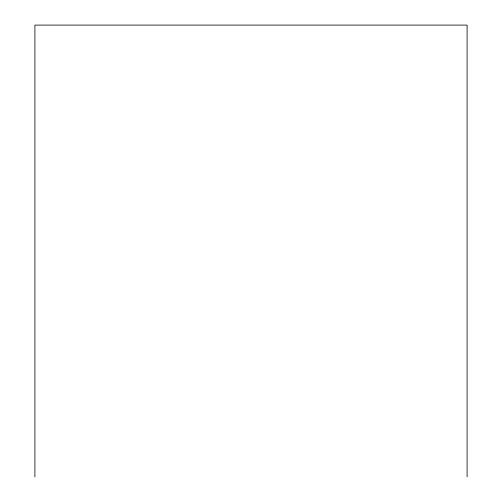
<?xml version="1.0" encoding="UTF-8"?>
<svg xmlns="http://www.w3.org/2000/svg" width="502" height="502" viewBox="0 0 502 502"><rect width="100%" height="100%" fill="white"/><g stroke="black" fill="none" stroke-linecap="round" stroke-linejoin="round"><path stroke-width="0.75" d="M467.086 476.9L467.086 25.1L34.914 25.1L34.914 476.9"/></g></svg>
